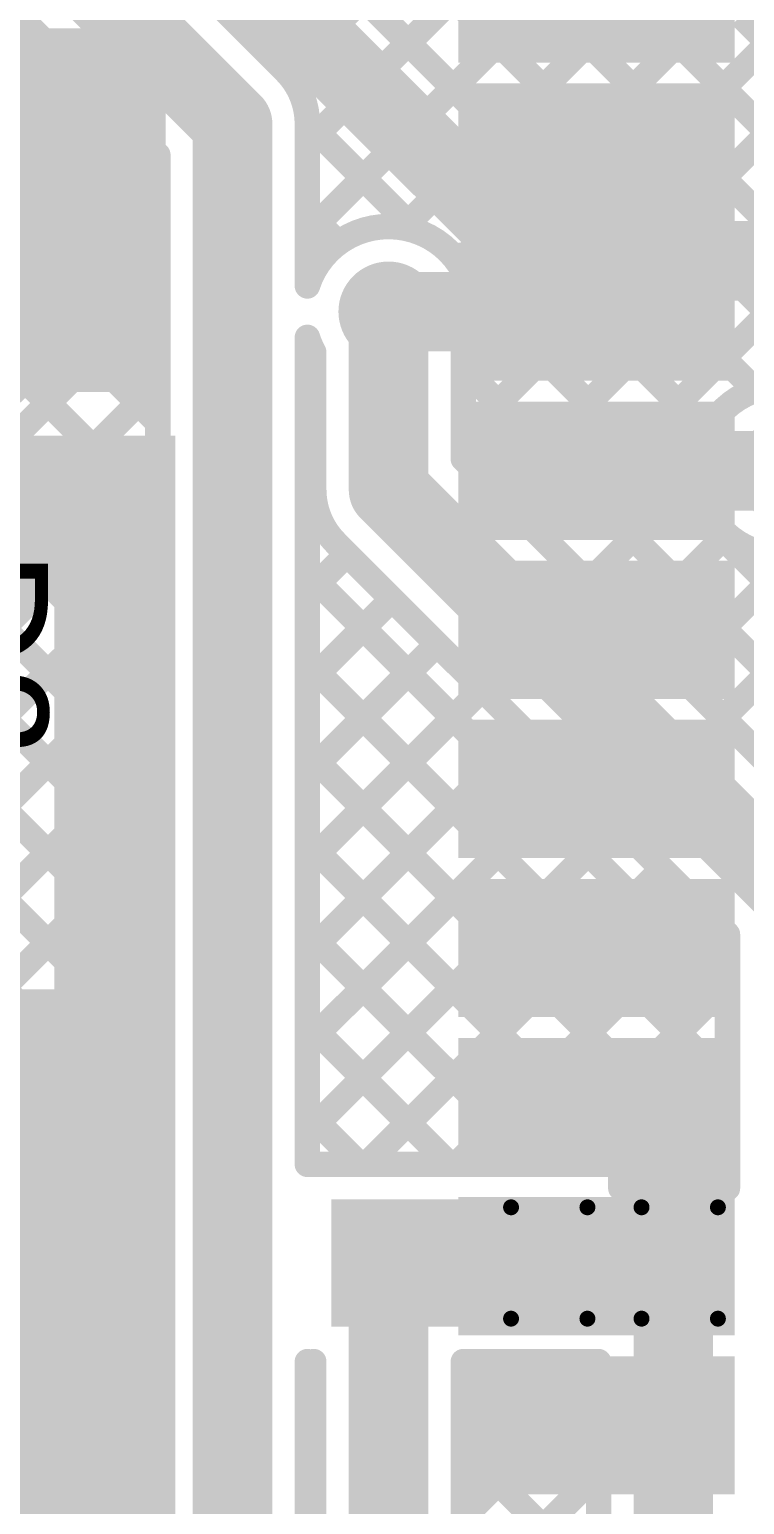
# Model space of a CAD drawing. Header units: millimetres. Extents: x 9.08 to 12.48, y 2.73 to 6.
# Drawn here: x 10.6432 to 10.8679, y 4.5611 to 5.0247 of the extents above; entities that cross this region are included whole.
import ezdxf

# ---------------------------------------------------------------- set-up
doc = ezdxf.new("R2010")
doc.units = ezdxf.units.MM
doc.header["$MEASUREMENT"] = 0
for name, color, linetype in [('BottomLayer', 5, 'Continuous'), ('BottomOverlay', 54, 'Continuous'), ('BottomPaste', 16, 'Continuous'), ('BottomSolder', 6, 'Continuous'), ('MultiLayer', 9, 'Continuous'), ('TopLayer', 1, 'Continuous'), ('TopOverlay', 2, 'Continuous'), ('TopPaste', 8, 'Continuous'), ('TopSolder', 216, 'Continuous'), ('ViaHoleLayer', 16, 'Continuous')]:
    doc.layers.add(name, color=color, linetype=linetype)

# ---------------------------------------------------------------- blocks, each defined once
blk = doc.blocks.new('ESP32_WROOM_32__16MB__46')
at = {"layer": 'TopLayer'}
for points in [[(-0.37402, 0.12697), (-0.29528, 0.12697), (-0.37402, 0.1624), (-0.29528, 0.1624)], [(-0.37402, 0.07697), (-0.29528, 0.07697), (-0.37402, 0.1124), (-0.29528, 0.1124)], [(-0.37402, 0.02697), (-0.29528, 0.02697), (-0.37402, 0.0624), (-0.29528, 0.0624)], [(-0.37402, -0.02303), (-0.29528, -0.02303), (-0.37402, 0.0124), (-0.29528, 0.0124)], [(-0.37402, -0.07303), (-0.29528, -0.07303), (-0.37402, -0.0376), (-0.29528, -0.0376)], [(-0.37402, -0.12303), (-0.29528, -0.12303), (-0.37402, -0.0876), (-0.29528, -0.0876)], [(-0.37402, -0.17303), (-0.29528, -0.17303), (-0.37402, -0.1376), (-0.29528, -0.1376)], [(-0.37402, -0.22303), (-0.29528, -0.22303), (-0.37402, -0.1876), (-0.29528, -0.1876)], [(-0.37402, -0.27303), (-0.29528, -0.27303), (-0.37402, -0.2376), (-0.29528, -0.2376)], [(-0.37402, -0.32303), (-0.29528, -0.32303), (-0.37402, -0.2876), (-0.29528, -0.2876)]]:
    blk.add_solid(points, dxfattribs=at)
at = {"layer": 'TopPaste'}
for points in [[(-0.37402, 0.12697), (-0.29528, 0.12697), (-0.37402, 0.1624), (-0.29528, 0.1624)], [(-0.37402, 0.07697), (-0.29528, 0.07697), (-0.37402, 0.1124), (-0.29528, 0.1124)], [(-0.37402, 0.02697), (-0.29528, 0.02697), (-0.37402, 0.0624), (-0.29528, 0.0624)], [(-0.37402, -0.02303), (-0.29528, -0.02303), (-0.37402, 0.0124), (-0.29528, 0.0124)], [(-0.37402, -0.07303), (-0.29528, -0.07303), (-0.37402, -0.0376), (-0.29528, -0.0376)], [(-0.37402, -0.12303), (-0.29528, -0.12303), (-0.37402, -0.0876), (-0.29528, -0.0876)], [(-0.37402, -0.17303), (-0.29528, -0.17303), (-0.37402, -0.1376), (-0.29528, -0.1376)], [(-0.37402, -0.22303), (-0.29528, -0.22303), (-0.37402, -0.1876), (-0.29528, -0.1876)], [(-0.37402, -0.27303), (-0.29528, -0.27303), (-0.37402, -0.2376), (-0.29528, -0.2376)], [(-0.37402, -0.32303), (-0.29528, -0.32303), (-0.37402, -0.2876), (-0.29528, -0.2876)]]:
    blk.add_solid(points, dxfattribs=at)
at = {"layer": 'TopSolder'}
for points in [[(-0.37802, 0.12297), (-0.29128, 0.12297), (-0.37802, 0.1664), (-0.29128, 0.1664)], [(-0.37802, 0.07297), (-0.29128, 0.07297), (-0.37802, 0.1164), (-0.29128, 0.1164)], [(-0.37802, 0.02297), (-0.29128, 0.02297), (-0.37802, 0.0664), (-0.29128, 0.0664)], [(-0.37802, -0.02703), (-0.29128, -0.02703), (-0.37802, 0.0164), (-0.29128, 0.0164)], [(-0.37802, -0.07703), (-0.29128, -0.07703), (-0.37802, -0.0336), (-0.29128, -0.0336)], [(-0.37802, -0.12703), (-0.29128, -0.12703), (-0.37802, -0.0836), (-0.29128, -0.0836)], [(-0.37802, -0.17703), (-0.29128, -0.17703), (-0.37802, -0.1336), (-0.29128, -0.1336)], [(-0.37802, -0.22703), (-0.29128, -0.22703), (-0.37802, -0.1836), (-0.29128, -0.1836)], [(-0.37802, -0.27703), (-0.29128, -0.27703), (-0.37802, -0.2336), (-0.29128, -0.2336)], [(-0.37802, -0.32703), (-0.29128, -0.32703), (-0.37802, -0.2836), (-0.29128, -0.2836)]]:
    blk.add_solid(points, dxfattribs=at)
blk = doc.blocks.new('R__0402_B_60')
at = {"layer": 'BottomLayer'}
for points in [[(-0.0275, 0.0125), (-0.0275, -0.0125), (-0.0095, 0.0125), (-0.0095, -0.0125)], [(0.0095, 0.0125), (0.0095, -0.0125), (0.0275, 0.0125), (0.0275, -0.0125)]]:
    blk.add_solid(points, dxfattribs=at)
at = {"layer": 'BottomOverlay', "const_width": 0.005}
for points in [[(-0.0325, -0.0175), (-0.0325, 0.0175)], [(-0.0325, 0.0175), (-0.0085, 0.0175)], [(0.0085, 0.0175), (0.0325, 0.0175)], [(0.0325, -0.0175), (0.0325, 0.0175)], [(-0.0325, -0.0175), (-0.0085, -0.0175)], [(0.0085, -0.0175), (0.0325, -0.0175)]]:
    blk.add_lwpolyline(points, dxfattribs=at)
at = {"layer": 'BottomOverlay', "const_width": 0.0025}
for points in [[(-0.03375, 0.0175, 1), (-0.03125, 0.0175, 1)], [(-0.03375, 0.0175, 1), (-0.03125, 0.0175, 1)], [(-0.00975, 0.0175, 1), (-0.00725, 0.0175, 1)], [(0.00725, 0.0175, 1), (0.00975, 0.0175, 1)], [(0.03125, 0.0175, 1), (0.03375, 0.0175, 1)], [(0.03125, 0.0175, 1), (0.03375, 0.0175, 1)], [(-0.03375, -0.0175, 1), (-0.03125, -0.0175, 1)], [(-0.03375, -0.0175, 1), (-0.03125, -0.0175, 1)], [(-0.00975, -0.0175, 1), (-0.00725, -0.0175, 1)], [(0.00725, -0.0175, 1), (0.00975, -0.0175, 1)], [(0.03125, -0.0175, 1), (0.03375, -0.0175, 1)], [(0.03125, -0.0175, 1), (0.03375, -0.0175, 1)]]:
    blk.add_lwpolyline(points, format="xyb", close=True, dxfattribs=at)
at = {"layer": 'BottomPaste'}
for points in [[(-0.0275, 0.0125), (-0.0275, -0.0125), (-0.0095, 0.0125), (-0.0095, -0.0125)], [(0.0095, 0.0125), (0.0095, -0.0125), (0.0275, 0.0125), (0.0275, -0.0125)]]:
    blk.add_solid(points, dxfattribs=at)
at = {"layer": 'BottomSolder'}
for points in [[(-0.0315, 0.0165), (-0.0315, -0.0165), (-0.0055, 0.0165), (-0.0055, -0.0165)], [(0.0055, 0.0165), (0.0055, -0.0165), (0.0315, 0.0165), (0.0315, -0.0165)]]:
    blk.add_solid(points, dxfattribs=at)

msp = doc.modelspace()

# ---------------------------------------------------------------- linework, layer by layer
at = {"layer": 'BottomLayer'}
for points, const_width in [([(10.3485, 5.3535), (10.707, 4.995)], 0.025), ([(10.387, 5.28177), (10.6835, 4.98527)], 0.008), ([(10.387, 5.2542), (10.6835, 4.9577)], 0.008), ([(10.387, 5.22592), (10.6835, 4.92942)], 0.008), ([(10.32021, 5.123), (10.6835, 4.75971)], 0.008), ([(10.3485, 5.123), (10.6835, 4.788)], 0.008), ([(10.723, 5.11619), (10.92969, 4.9095)], 0.008), ([(10.71019, 5.02505), (10.77222, 5.08708)], 0.008), ([(10.723, 5.08791), (10.90141, 4.9095)], 0.008), ([(10.679, 5.07534), (10.80234, 4.952)], 0.025), ([(10.66023, 5.075), (10.7236, 5.01163)], 0.008), ([(10.67934, 5.075), (10.85618, 4.89816)], 0.008), ([(10.70762, 5.075), (10.87132, 4.9113)], 0.008), ([(10.72431, 5.01089), (10.78636, 5.07294)], 0.008), ([(10.7305, 4.98879), (10.8005, 5.0588)], 0.008), ([(10.7305, 4.96051), (10.81465, 5.04466)], 0.008), ([(10.76062, 4.96235), (10.82953, 5.03126)], 0.008), ([(10.77791, 4.95135), (10.85556, 5.029)], 0.008), ([(10.7795, 4.89637), (10.91213, 5.029)], 0.008), ([(10.78078, 4.92594), (10.88384, 5.029)], 0.008), ([(10.79032, 4.87891), (10.94041, 5.029)], 0.008), ([(10.80447, 4.86477), (10.9687, 5.029)], 0.008), ([(10.83847, 5.02901), (10.95798, 4.9095)], 0.008), ([(10.86676, 5.029), (10.98626, 4.9095)], 0.008), ([(10.25451, 5.019), (10.66451, 4.609)], 0.008), ([(10.58994, 4.96137), (10.64867, 5.0201)], 0.008), ([(10.41121, 5.00371), (10.6835, 4.73143)], 0.008), ([(10.61928, 4.96242), (10.66281, 5.00596)], 0.008), ([(10.707, 4.462), (10.707, 4.995)], 0.025), ([(10.73049, 4.99556), (10.76479, 4.96126)], 0.008), ([(10.7305, 4.94408), (10.7305, 4.995)], 0.008), ([(10.63895, 4.95382), (10.67695, 4.99181)], 0.008), ([(10.6835, 4.609), (10.6835, 4.98527)], 0.008), ([(10.40978, 4.97686), (10.6835, 4.70314)], 0.008), ([(10.36309, 4.96698), (10.6835, 4.64658)], 0.008), ([(10.64771, 4.93428), (10.6835, 4.97008)], 0.008), ([(10.7305, 4.96727), (10.74019, 4.95758)], 0.008), ([(10.33821, 4.96358), (10.6835, 4.61829)], 0.008), ([(10.39449, 4.96387), (10.6835, 4.67486)], 0.008), ([(10.80234, 4.952), (10.99, 4.952)], 0.025), ([(10.756, 4.88), (10.756, 4.936)], 0.025), ([(10.78126, 4.94479), (10.89862, 4.82744)], 0.008), ([(10.037, 4.29529), (10.6835, 4.94179)], 0.008), ([(10.618, 4.9327), (10.64375, 4.9327)], 0.01), ([(10.6474, 4.93723), (10.6835, 4.90113)], 0.008), ([(10.7305, 4.668), (10.7305, 4.92792)], 0.008), ([(10.7325, 4.88), (10.7325, 4.92322)], 0.008), ([(10.7795, 4.88973), (10.7795, 4.92322)], 0.008), ([(10.64167, 4.91468), (10.6835, 4.87285)], 0.008), ([(10.7795, 4.91827), (10.95254, 4.74523)], 0.008), ([(10.037, 4.26701), (10.6835, 4.91351)], 0.008), ([(10.59369, 4.90609), (10.6835, 4.81628)], 0.008), ([(10.62441, 4.90365), (10.6835, 4.84457)], 0.008), ([(10.88, 4.886), (11.419, 4.886)], 0.025), ([(10.756, 4.88), (10.886, 4.75)], 0.025), ([(10.7795, 4.88999), (10.93839, 4.73109)], 0.008), ([(10.7795, 4.88973), (10.9026, 4.76663)], 0.008), ([(10.037, 4.23872), (10.6835, 4.88522)], 0.008), ([(10.81861, 4.85063), (10.85326, 4.88528)], 0.008), ([(10.83275, 4.83648), (10.86225, 4.86599)], 0.008), ([(10.7305, 4.84737), (10.74295, 4.85982)], 0.008), ([(10.7394, 4.86337), (10.8625, 4.74027)], 0.008), ([(10.84689, 4.82234), (10.88412, 4.85957)], 0.008), ([(10.86103, 4.8082), (10.91533, 4.8625)], 0.008), ([(10.037, 4.21044), (10.6835, 4.85694)], 0.008), ([(10.7305, 4.85413), (10.8625, 4.72213)], 0.008), ([(10.7305, 4.81909), (10.75709, 4.84568)], 0.008), ([(10.7305, 4.7908), (10.77123, 4.83153)], 0.008), ([(10.037, 4.18216), (10.6835, 4.82866)], 0.008), ([(10.7305, 4.82585), (10.8625, 4.69385)], 0.008), ([(10.7305, 4.76252), (10.78537, 4.81739)], 0.008), ([(10.04613, 4.163), (10.6835, 4.80037)], 0.008), ([(10.7305, 4.73423), (10.79952, 4.80325)], 0.008), ([(10.7305, 4.79757), (10.8625, 4.66557)], 0.008), ([(10.7305, 4.70595), (10.81366, 4.78911)], 0.008), ([(10.07441, 4.163), (10.6835, 4.77209)], 0.008), ([(10.7305, 4.67767), (10.8278, 4.77497)], 0.008), ([(10.7305, 4.76928), (10.83928, 4.6605)], 0.008), ([(10.74912, 4.668), (10.84194, 4.76082)], 0.008), ([(10.5487, 4.609), (10.6835, 4.7438)], 0.008), ([(10.7774, 4.668), (10.85608, 4.74668)], 0.008), ([(10.7305, 4.741), (10.8035, 4.668)], 0.008), ([(10.8625, 4.6605), (10.8625, 4.74027)], 0.008), ([(10.80569, 4.668), (10.8625, 4.72481)], 0.008), ([(10.57698, 4.609), (10.6835, 4.71552)], 0.008), ([(10.7305, 4.71271), (10.77521, 4.668)], 0.008), ([(10.829, 4.66303), (10.8625, 4.69653)], 0.008), ([(10.60527, 4.609), (10.6835, 4.68723)], 0.008), ([(10.7305, 4.68443), (10.74693, 4.668)], 0.008), ([(10.7305, 4.668), (10.829, 4.668)], 0.008), ([(10.829, 4.6605), (10.829, 4.668)], 0.008), ([(10.85476, 4.6605), (10.8625, 4.66824)], 0.008), ([(10.829, 4.6605), (10.8455, 4.6605)], 0.008), ([(10.8455, 4.6605), (10.8625, 4.6605)], 0.008), ([(10.63355, 4.609), (10.6835, 4.65895)], 0.008), ([(10.756, 4.471), (10.756, 4.636)], 0.025), ([(10.8455, 4.5315), (10.8455, 4.637)], 0.025), ([(10.66183, 4.609), (10.6835, 4.63067)], 0.008), ([(10.537, 4.609), (10.6835, 4.609)], 0.008), ([(10.7305, 4.47173), (10.7305, 4.606)], 0.008), ([(10.7325, 4.471), (10.7325, 4.606)], 0.008), ([(10.7795, 4.606), (10.822, 4.606)], 0.008), ([(10.7795, 4.58524), (10.80026, 4.606)], 0.008), ([(10.7795, 4.48073), (10.7795, 4.606)], 0.008), ([(10.78064, 4.606), (10.822, 4.56464)], 0.008), ([(10.80893, 4.606), (10.822, 4.59293)], 0.008), ([(10.822, 4.54123), (10.822, 4.606)], 0.008), ([(10.7795, 4.55696), (10.822, 4.59946)], 0.008), ([(10.7795, 4.57886), (10.81956, 4.5388)], 0.008), ([(10.7795, 4.52868), (10.822, 4.57118)], 0.008)]:
    msp.add_lwpolyline(points, dxfattribs=dict(at, const_width=const_width))
for points, const_width in [([(10.70819, 5.02505, 1), (10.71219, 5.02505, 1)], 0.004), ([(10.64667, 5.0201, 1), (10.65067, 5.0201, 1)], 0.004), ([(10.7216, 5.01163, 1), (10.7256, 5.01163, 1)], 0.004), ([(10.7216, 5.01163, 1), (10.7256, 5.01163, 1)], 0.004), ([(10.72162, 5.01162, 1), (10.72562, 5.01162, 1)], 0.004), ([(10.72231, 5.01089, 1), (10.72631, 5.01089, 1)], 0.004), ([(10.66081, 5.00596, 1), (10.66481, 5.00596, 1)], 0.004), ([(10.70075, 4.995, 1), (10.71325, 4.995, 1)], 0.0125), ([(10.70075, 4.995, 1), (10.71325, 4.995, 1)], 0.0125), ([(10.72849, 4.99556, 1), (10.73249, 4.99556, 1)], 0.004), ([(10.7285, 4.995, 1), (10.7325, 4.995, 1)], 0.004), ([(10.7285, 4.995, 1), (10.7325, 4.995, 1)], 0.004), ([(10.7285, 4.995, 1), (10.7325, 4.995, 1)], 0.004), ([(10.67495, 4.99181, 1), (10.67895, 4.99181, 1)], 0.004), ([(10.6815, 4.98527, 1), (10.6855, 4.98527, 1)], 0.004), ([(10.6815, 4.98527, 1), (10.6855, 4.98527, 1)], 0.004), ([(10.7285, 4.98879, 1), (10.7325, 4.98879, 1)], 0.004), ([(10.6815, 4.97008, 1), (10.6855, 4.97008, 1)], 0.004), ([(10.7285, 4.96727, 1), (10.7325, 4.96727, 1)], 0.004), ([(10.75862, 4.96235, 1), (10.76262, 4.96235, 1)], 0.004), ([(10.76279, 4.96126, 1), (10.76679, 4.96126, 1)], 0.004), ([(10.6815, 4.9577, 1), (10.6855, 4.9577, 1)], 0.004), ([(10.7285, 4.96051, 1), (10.7325, 4.96051, 1)], 0.004), ([(10.73819, 4.95758, 1), (10.74219, 4.95758, 1)], 0.004), ([(10.79609, 4.952, 1), (10.80859, 4.952, 1)], 0.0125), ([(10.79609, 4.952, 1), (10.80859, 4.952, 1)], 0.0125), ([(10.74813, 4.936, 1), (10.76387, 4.936, 1)], 0.01575), ([(10.77591, 4.95135, 1), (10.77991, 4.95135, 1)], 0.004), ([(10.7285, 4.94408, 1), (10.7325, 4.94408, 1)], 0.004), ([(10.7285, 4.94408, 1), (10.7325, 4.94408, 1)], 0.004), ([(10.74975, 4.936, 1), (10.76225, 4.936, 1)], 0.0125), ([(10.77926, 4.94479, 1), (10.78326, 4.94479, 1)], 0.004), ([(10.6815, 4.94179, 1), (10.6855, 4.94179, 1)], 0.004), ([(10.64125, 4.9327, 1), (10.64625, 4.9327, 1)], 0.005), ([(10.6454, 4.93723, 1), (10.6494, 4.93723, 1)], 0.004), ([(10.64571, 4.93428, 1), (10.64971, 4.93428, 1)], 0.004), ([(10.78075, 4.936, 1), (10.78475, 4.936, 1)], 0.004), ([(10.78075, 4.936, 1), (10.78475, 4.936, 1)], 0.004), ([(10.64575, 4.9327, 1), (10.64975, 4.9327, 1)], 0.004), ([(10.64575, 4.9327, 1), (10.64975, 4.9327, 1)], 0.004), ([(10.6815, 4.92942, 1), (10.6855, 4.92942, 1)], 0.004), ([(10.7285, 4.92792, 1), (10.7325, 4.92792, 1)], 0.004), ([(10.7285, 4.92792, 1), (10.7325, 4.92792, 1)], 0.004), ([(10.77878, 4.92594, 1), (10.78278, 4.92594, 1)], 0.004), ([(10.7305, 4.92322, 1), (10.7345, 4.92322, 1)], 0.004), ([(10.7305, 4.92322, 1), (10.7345, 4.92322, 1)], 0.004), ([(10.7775, 4.92322, 1), (10.7815, 4.92322, 1)], 0.004), ([(10.7775, 4.92322, 1), (10.7815, 4.92322, 1)], 0.004), ([(10.63967, 4.91468, 1), (10.64367, 4.91468, 1)], 0.004), ([(10.7775, 4.91827, 1), (10.7815, 4.91827, 1)], 0.004), ([(10.6815, 4.91351, 1), (10.6855, 4.91351, 1)], 0.004), ([(10.86932, 4.9113, 1), (10.87332, 4.9113, 1)], 0.004), ([(10.6815, 4.90113, 1), (10.6855, 4.90113, 1)], 0.004), ([(10.7775, 4.89637, 1), (10.7815, 4.89637, 1)], 0.004), ([(10.85418, 4.89816, 1), (10.85818, 4.89816, 1)], 0.004), ([(10.87213, 4.886, 1), (10.88787, 4.886, 1)], 0.01575), ([(10.87375, 4.886, 1), (10.88625, 4.886, 1)], 0.0125), ([(10.74975, 4.88, 1), (10.76225, 4.88, 1)], 0.0125), ([(10.74975, 4.88, 1), (10.76225, 4.88, 1)], 0.0125), ([(10.7775, 4.88999, 1), (10.7815, 4.88999, 1)], 0.004), ([(10.7775, 4.88973, 1), (10.7815, 4.88973, 1)], 0.004), ([(10.7775, 4.88973, 1), (10.7815, 4.88973, 1)], 0.004), ([(10.6815, 4.88522, 1), (10.6855, 4.88522, 1)], 0.004), ([(10.85126, 4.88528, 1), (10.85526, 4.88528, 1)], 0.004), ([(10.7305, 4.88, 1), (10.7345, 4.88, 1)], 0.004), ([(10.7305, 4.88, 1), (10.7345, 4.88, 1)], 0.004), ([(10.7305, 4.88, 1), (10.7345, 4.88, 1)], 0.004), ([(10.78832, 4.87891, 1), (10.79232, 4.87891, 1)], 0.004), ([(10.6815, 4.87285, 1), (10.6855, 4.87285, 1)], 0.004), ([(10.80247, 4.86477, 1), (10.80647, 4.86477, 1)], 0.004), ([(10.86025, 4.86599, 1), (10.86425, 4.86599, 1)], 0.004), ([(10.73738, 4.86338, 1), (10.74138, 4.86338, 1)], 0.004), ([(10.7374, 4.86337, 1), (10.7414, 4.86337, 1)], 0.004), ([(10.7374, 4.86337, 1), (10.7414, 4.86337, 1)], 0.004), ([(10.74095, 4.85982, 1), (10.74495, 4.85982, 1)], 0.004), ([(10.6815, 4.85694, 1), (10.6855, 4.85694, 1)], 0.004), ([(10.7285, 4.85413, 1), (10.7325, 4.85413, 1)], 0.004), ([(10.81661, 4.85063, 1), (10.82061, 4.85063, 1)], 0.004), ([(10.7285, 4.84737, 1), (10.7325, 4.84737, 1)], 0.004), ([(10.75509, 4.84568, 1), (10.75909, 4.84568, 1)], 0.004), ([(10.6815, 4.84457, 1), (10.6855, 4.84457, 1)], 0.004), ([(10.83075, 4.83648, 1), (10.83475, 4.83648, 1)], 0.004), ([(10.76923, 4.83153, 1), (10.77323, 4.83153, 1)], 0.004), ([(10.6815, 4.82866, 1), (10.6855, 4.82866, 1)], 0.004), ([(10.7285, 4.82585, 1), (10.7325, 4.82585, 1)], 0.004), ([(10.84489, 4.82234, 1), (10.84889, 4.82234, 1)], 0.004), ([(10.7285, 4.81909, 1), (10.7325, 4.81909, 1)], 0.004), ([(10.78337, 4.81739, 1), (10.78737, 4.81739, 1)], 0.004), ([(10.6815, 4.81628, 1), (10.6855, 4.81628, 1)], 0.004), ([(10.85903, 4.8082, 1), (10.86303, 4.8082, 1)], 0.004), ([(10.6815, 4.80037, 1), (10.6855, 4.80037, 1)], 0.004), ([(10.79752, 4.80325, 1), (10.80152, 4.80325, 1)], 0.004), ([(10.7285, 4.79757, 1), (10.7325, 4.79757, 1)], 0.004), ([(10.7285, 4.7908, 1), (10.7325, 4.7908, 1)], 0.004), ([(10.6815, 4.788, 1), (10.6855, 4.788, 1)], 0.004), ([(10.81166, 4.78911, 1), (10.81566, 4.78911, 1)], 0.004), ([(10.6815, 4.77209, 1), (10.6855, 4.77209, 1)], 0.004), ([(10.8258, 4.77497, 1), (10.8298, 4.77497, 1)], 0.004), ([(10.7285, 4.76928, 1), (10.7325, 4.76928, 1)], 0.004), ([(10.7285, 4.76252, 1), (10.7325, 4.76252, 1)], 0.004), ([(10.6815, 4.75971, 1), (10.6855, 4.75971, 1)], 0.004), ([(10.83994, 4.76082, 1), (10.84394, 4.76082, 1)], 0.004), ([(10.6815, 4.7438, 1), (10.6855, 4.7438, 1)], 0.004), ([(10.85408, 4.74668, 1), (10.85808, 4.74668, 1)], 0.004), ([(10.7285, 4.741, 1), (10.7325, 4.741, 1)], 0.004), ([(10.8605, 4.74027, 1), (10.8645, 4.74027, 1)], 0.004), ([(10.8605, 4.74027, 1), (10.8645, 4.74027, 1)], 0.004), ([(10.7285, 4.73423, 1), (10.7325, 4.73423, 1)], 0.004), ([(10.6815, 4.73143, 1), (10.6855, 4.73143, 1)], 0.004), ([(10.8605, 4.72481, 1), (10.8645, 4.72481, 1)], 0.004), ([(10.8605, 4.72213, 1), (10.8645, 4.72213, 1)], 0.004), ([(10.6815, 4.71552, 1), (10.6855, 4.71552, 1)], 0.004), ([(10.7285, 4.71271, 1), (10.7325, 4.71271, 1)], 0.004), ([(10.6815, 4.70314, 1), (10.6855, 4.70314, 1)], 0.004), ([(10.7285, 4.70595, 1), (10.7325, 4.70595, 1)], 0.004), ([(10.8605, 4.69653, 1), (10.8645, 4.69653, 1)], 0.004), ([(10.8605, 4.69385, 1), (10.8645, 4.69385, 1)], 0.004), ([(10.6815, 4.68723, 1), (10.6855, 4.68723, 1)], 0.004), ([(10.7285, 4.68443, 1), (10.7325, 4.68443, 1)], 0.004), ([(10.6815, 4.67486, 1), (10.6855, 4.67486, 1)], 0.004), ([(10.7285, 4.67767, 1), (10.7325, 4.67767, 1)], 0.004), ([(10.7285, 4.668, 1), (10.7325, 4.668, 1)], 0.004), ([(10.7285, 4.668, 1), (10.7325, 4.668, 1)], 0.004), ([(10.74493, 4.668, 1), (10.74893, 4.668, 1)], 0.004), ([(10.74712, 4.668, 1), (10.75112, 4.668, 1)], 0.004), ([(10.77321, 4.668, 1), (10.77721, 4.668, 1)], 0.004), ([(10.7754, 4.668, 1), (10.7794, 4.668, 1)], 0.004), ([(10.8015, 4.668, 1), (10.8055, 4.668, 1)], 0.004), ([(10.80369, 4.668, 1), (10.80769, 4.668, 1)], 0.004), ([(10.827, 4.668, 1), (10.831, 4.668, 1)], 0.004), ([(10.827, 4.668, 1), (10.831, 4.668, 1)], 0.004), ([(10.8605, 4.66824, 1), (10.8645, 4.66824, 1)], 0.004), ([(10.8605, 4.66557, 1), (10.8645, 4.66557, 1)], 0.004), ([(10.827, 4.66303, 1), (10.831, 4.66303, 1)], 0.004), ([(10.827, 4.6605, 1), (10.831, 4.6605, 1)], 0.004), ([(10.827, 4.6605, 1), (10.831, 4.6605, 1)], 0.004), ([(10.83728, 4.6605, 1), (10.84128, 4.6605, 1)], 0.004), ([(10.8435, 4.6605, 1), (10.8475, 4.6605, 1)], 0.004), ([(10.8435, 4.6605, 1), (10.8475, 4.6605, 1)], 0.004), ([(10.85276, 4.6605, 1), (10.85676, 4.6605, 1)], 0.004), ([(10.8605, 4.6605, 1), (10.8645, 4.6605, 1)], 0.004), ([(10.8605, 4.6605, 1), (10.8645, 4.6605, 1)], 0.004), ([(10.6815, 4.65895, 1), (10.6855, 4.65895, 1)], 0.004), ([(10.6815, 4.64658, 1), (10.6855, 4.64658, 1)], 0.004), ([(10.74813, 4.636, 1), (10.76387, 4.636, 1)], 0.01575), ([(10.74975, 4.636, 1), (10.76225, 4.636, 1)], 0.0125), ([(10.83925, 4.637, 1), (10.85175, 4.637, 1)], 0.0125), ([(10.6815, 4.63067, 1), (10.6855, 4.63067, 1)], 0.004), ([(10.6815, 4.61829, 1), (10.6855, 4.61829, 1)], 0.004), ([(10.65983, 4.609, 1), (10.66383, 4.609, 1)], 0.004), ([(10.66251, 4.609, 1), (10.66651, 4.609, 1)], 0.004), ([(10.6815, 4.609, 1), (10.6855, 4.609, 1)], 0.004), ([(10.6815, 4.609, 1), (10.6855, 4.609, 1)], 0.004), ([(10.7285, 4.606, 1), (10.7325, 4.606, 1)], 0.004), ([(10.7305, 4.606, 1), (10.7345, 4.606, 1)], 0.004), ([(10.7775, 4.606, 1), (10.7815, 4.606, 1)], 0.004), ([(10.7775, 4.606, 1), (10.7815, 4.606, 1)], 0.004), ([(10.77864, 4.606, 1), (10.78264, 4.606, 1)], 0.004), ([(10.79826, 4.606, 1), (10.80226, 4.606, 1)], 0.004), ([(10.80693, 4.606, 1), (10.81093, 4.606, 1)], 0.004), ([(10.82, 4.606, 1), (10.824, 4.606, 1)], 0.004), ([(10.82, 4.606, 1), (10.824, 4.606, 1)], 0.004), ([(10.82, 4.59946, 1), (10.824, 4.59946, 1)], 0.004), ([(10.65513, 4.58, 1), (10.67087, 4.58, 1)], 0.01575), ([(10.82, 4.59293, 1), (10.824, 4.59293, 1)], 0.004), ([(10.7775, 4.58524, 1), (10.7815, 4.58524, 1)], 0.004), ([(10.7775, 4.57886, 1), (10.7815, 4.57886, 1)], 0.004), ([(10.82, 4.57118, 1), (10.824, 4.57118, 1)], 0.004), ([(10.82, 4.56464, 1), (10.824, 4.56464, 1)], 0.004)]:
    msp.add_lwpolyline(points, format="xyb", close=True, dxfattribs=dict(at, const_width=const_width))
at = {"layer": 'BottomLayer', "const_width": 0.008}
for points in [[(10.7236, 5.01163, -0.199188), (10.7305, 4.995)], [(10.72362, 5.01162, -0.198912), (10.7305, 4.995)], [(10.59969, 4.95615, -0.624823), (10.64775, 4.9327)], [(10.7305, 4.94408, -0.857316), (10.78275, 4.936)], [(10.78275, 4.936, -0.125133), (10.7795, 4.92322)], [(10.64775, 4.9327, -0.630459), (10.59931, 4.90956)], [(10.7325, 4.92322, -0.04785), (10.7305, 4.92792)], [(10.89278, 4.8625, -1.681851), (10.89278, 4.9095)], [(10.73938, 4.86338, -0.198912), (10.7325, 4.88)], [(10.7394, 4.86337, -0.199188), (10.7325, 4.88)]]:
    msp.add_lwpolyline(points, format="xyb", dxfattribs=at)
at = {"layer": 'BottomLayer'}
for points in [[(10.738, 4.617), (10.818, 4.617), (10.738, 4.657), (10.818, 4.657)], [(10.548, 4.345), (10.686, 4.345), (10.548, 4.598), (10.686, 4.598)]]:
    msp.add_solid(points, dxfattribs=at)
at = {"layer": 'BottomSolder', "const_width": 0.01187}
for points in [[(10.75006, 4.936, 1), (10.76194, 4.936, 1)], [(10.75006, 4.636, 1), (10.76194, 4.636, 1)], [(10.65706, 4.58, 1), (10.66894, 4.58, 1)]]:
    msp.add_lwpolyline(points, format="xyb", close=True, dxfattribs=at)
at = {"layer": 'MultiLayer', "const_width": 0.01575}
for points in [[(10.74813, 4.936, 1), (10.76387, 4.936, 1)], [(10.87213, 4.886, 1), (10.88787, 4.886, 1)], [(10.74813, 4.636, 1), (10.76387, 4.636, 1)], [(10.65513, 4.58, 1), (10.67087, 4.58, 1)]]:
    msp.add_lwpolyline(points, format="xyb", close=True, dxfattribs=at)
at = {"layer": 'TopLayer'}
for points, const_width in [([(10.74813, 4.936, 1), (10.76387, 4.936, 1)], 0.01575), ([(10.74975, 4.936, 1), (10.76225, 4.936, 1)], 0.0125), ([(10.8151, 4.936, 1), (10.8276, 4.936, 1)], 0.0125), ([(10.87213, 4.886, 1), (10.88787, 4.886, 1)], 0.01575), ([(10.8151, 4.886, 1), (10.8276, 4.886, 1)], 0.0125), ([(10.87375, 4.886, 1), (10.88625, 4.886, 1)], 0.0125), ([(10.74813, 4.636, 1), (10.76387, 4.636, 1)], 0.01575), ([(10.74975, 4.636, 1), (10.76225, 4.636, 1)], 0.0125), ([(10.8151, 4.636, 1), (10.8276, 4.636, 1)], 0.0125), ([(10.65513, 4.58, 1), (10.67087, 4.58, 1)], 0.01575)]:
    msp.add_lwpolyline(points, format="xyb", close=True, dxfattribs=dict(at, const_width=const_width))
at = {"layer": 'TopLayer', "const_width": 0.025}
for points in [[(10.756, 4.936), (10.82135, 4.936)], [(10.82135, 4.886), (10.88, 4.886)], [(10.756, 4.636), (10.82135, 4.636)]]:
    msp.add_lwpolyline(points, dxfattribs=at)
at = {"layer": 'TopLayer'}
for points in [[(10.288, 4.91075), (10.686, 4.91075), (10.288, 5.025), (10.686, 5.025)], [(10.678, 4.845), (10.678, 4.897), (10.488, 4.845), (10.488, 4.897)], [(10.689, 4.665), (10.689, 4.897), (10.651, 4.665), (10.651, 4.897)], [(10.689, 4.391), (10.689, 4.723), (10.548, 4.391), (10.548, 4.723)]]:
    msp.add_solid(points, dxfattribs=at)
at = {"layer": 'TopSolder', "const_width": 0.01187}
for points in [[(10.75006, 4.936, 1), (10.76194, 4.936, 1)], [(10.75006, 4.636, 1), (10.76194, 4.636, 1)], [(10.65706, 4.58, 1), (10.66894, 4.58, 1)]]:
    msp.add_lwpolyline(points, format="xyb", close=True, dxfattribs=at)
at = {"layer": 'ViaHoleLayer', "const_width": 0.00787}
for points in [[(10.75206, 4.936, 1), (10.75994, 4.936, 1)], [(10.75206, 4.636, 1), (10.75994, 4.636, 1)], [(10.65906, 4.58, 1), (10.66694, 4.58, 1)]]:
    msp.add_lwpolyline(points, format="xyb", close=True, dxfattribs=at)

# ---------------------------------------------------------------- block references
at = {"rotation": 360}
for name, p in [('ESP32_WROOM_32__16MB__46', (11.156, 4.89131)), ('R__0402_B_60', (10.827, 4.637))]:
    msp.add_blockref(name, p, dxfattribs=at)

# ---------------------------------------------------------------- texts
at = {"layer": 'TopOverlay'}
msp.add_text('D2', height=0.038, rotation=270, dxfattribs=at).set_placement((10.611, 4.861))

doc.saveas('drawing.dxf')
